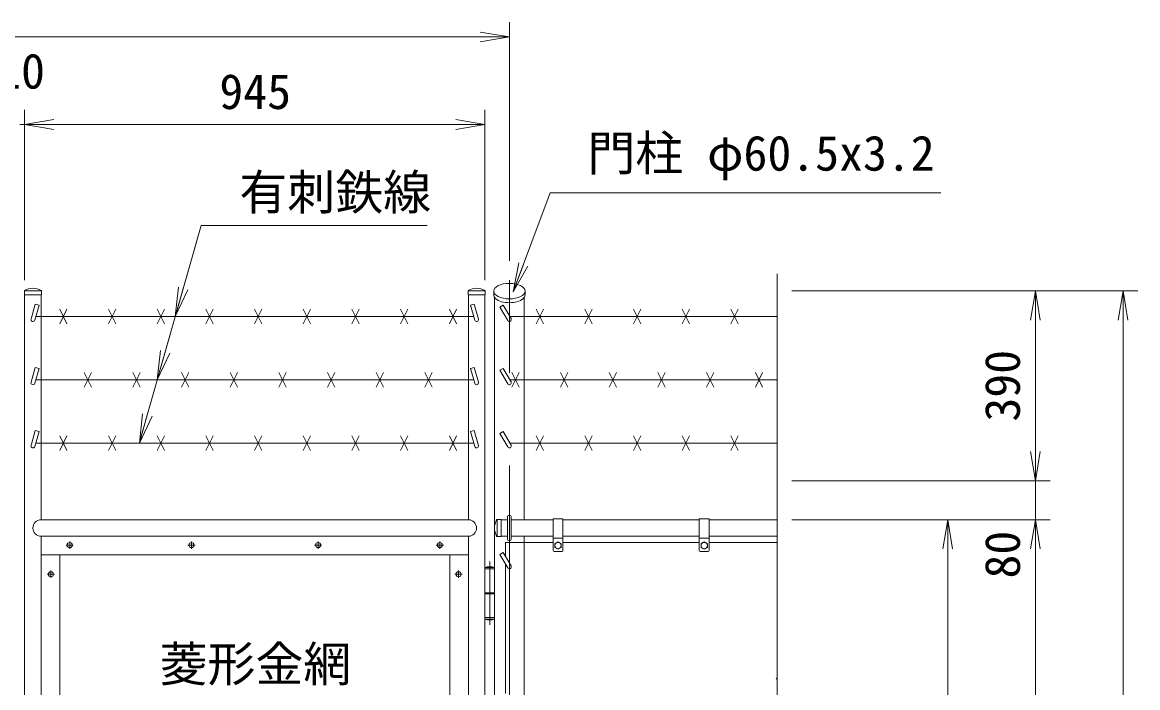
# Model space of a CAD drawing. Units: millimetres, scale not verified. Extents: x -6300 to 6300, y -4455 to 4455.
# Drawn here: x 1568 to 3858, y 606 to 1973 of the extents above; entities that cross this region are included whole.
import ezdxf
from ezdxf.enums import TextEntityAlignment as Align

# ---------------------------------------------------------------- set-up
doc = ezdxf.new("R2010")
doc.units = ezdxf.units.MM
doc.header["$LTSCALE"] = 30
doc.linetypes.add('USER1', pattern=[50.8, 31.75, -6.35, 6.35, -6.35])
for name, color, linetype, lineweight in [('0-0_D-DCR-HCH', 7, 'Continuous', 9), ('0-1_D-STR1', 1, 'Continuous', 18), ('0-2_D-STR3', 3, 'Continuous', 13), ('0-3_D-BMK', 2, 'USER1', 13), ('0-6_D-STR-TXT', 7, 'Continuous', 9), ('0-7_D-STR-DIM', 7, 'Continuous', 9), ('0-8_0', 7, 'Continuous', 9)]:
    doc.layers.add(name, color=color, linetype=linetype, lineweight=lineweight)
doc.styles.add('ＭＳ ゴシック', font='')
doc.styles.get('ＭＳ ゴシック').set_extended_font_data('MS Gothic')

# ---------------------------------------------------------------- blocks, each defined once
blk = doc.blocks.new('ﾐ_f______Open')
at = {"layer": '0-8_0'}
blk.add_line((-30, 5), (0, 0), dxfattribs=at)
blk.add_lwpolyline([(-30, -5), (0, 0), (-30, 0)], dxfattribs=at)

msp = doc.modelspace()

# ---------------------------------------------------------------- linework, layer by layer
at = {"layer": '0-0_D-DCR-HCH'}
msp.add_line((3118.32, 622.82), (3115.98, 625.16), dxfattribs=at)
at = {"layer": '0-1_D-STR1'}
for p, q in [((1572.57, 1421.28), (1572.57, 1412.95)), ((1607.57, 1420.95), (1572.57, 1420.95)), ((1607.57, 1421.28), (1607.57, 1412.95)), ((2483.57, 1421.28), (2483.57, 1412.95)), ((2483.57, 1420.95), (2518.57, 1420.95)), ((2518.57, 1421.28), (2518.57, 1412.95)), ((2536.22, 1420.66), (2536.22, 1412.7)), ((2600.42, 1420.66), (2600.42, 1412.7)), ((1607.57, 1412.95), (1572.57, 1412.95)), ((1573.07, 1412.95), (1573.07, -26.05)), ((1607.07, 1412.95), (1607.07, 950.95)), ((2483.57, 1412.95), (2518.57, 1412.95)), ((2484.07, 950.95), (2484.07, 1412.95)), ((2518.07, -1019.05), (2518.07, 1412.95)), ((2598.57, 950.95), (2598.57, 1407.39)), ((2484.07, 950.95), (1607.07, 950.95)), ((2542.99, 951.45), (2551.32, 951.45)), ((2543.32, 951.45), (2543.32, 916.45)), ((2551.32, 951.45), (2551.32, 916.45)), ((2564.32, 950.95), (2551.32, 950.95)), ((2658.32, 950.95), (2572.32, 950.95)), ((2958.32, 950.95), (2678.32, 950.95)), ((3118.32, 950.95), (2978.32, 950.95)), ((1607.07, 916.95), (1607.07, -26.05)), ((2484.07, 916.95), (1607.07, 916.95)), ((2484.07, -985.05), (2484.07, 916.95)), ((2542.99, 916.45), (2551.32, 916.45)), ((2564.32, 916.95), (2551.32, 916.95)), ((2658.32, 916.95), (2572.32, 916.95)), ((2598.57, -985.05), (2598.57, 916.95)), ((2958.32, 916.95), (2678.32, 916.95)), ((3118.32, 916.95), (2978.32, 916.95)), ((2484.07, 878.95), (1607.07, 878.95)), ((1645.07, 878.95), (1645.07, 15.95)), ((2446.07, 15.95), (2446.07, 878.95))]:
    msp.add_line(p, q, dxfattribs=at)
msp.add_lwpolyline([(2538.07, 1407.39), (2538.07, -1399.05), (2598.57, -1399.05), (2598.57, -1019.05)], dxfattribs=at)
for centre, radius, start, end in [((1573.57, 1421.28), 1, 122.29827, 180), ((1590.07, 1390.73), 35.72, 61.52136, 118.47864), ((1606.57, 1421.28), 1, 0, 57.70173), ((2484.57, 1421.28), 1, 122.29827, 180), ((2501.07, 1390.73), 35.72, 61.52136, 118.47864), ((2517.57, 1421.28), 1, 0, 57.70173), ((1607.07, 933.95), 17, 90, 270), ((2484.07, 933.95), 17, 270, 90), ((2573.54, 933.95), 35.72, 151.52136, 208.47864), ((2542.99, 950.45), 1, 90, 147.70173), ((2542.99, 917.45), 1, 212.29827, 270)]:
    msp.add_arc(centre, radius, start, end, dxfattribs=at)
msp.add_ellipse((2568.32, 1420.66), major_axis=(-32.1, 0), ratio=0.494803, dxfattribs=at)
msp.add_ellipse((2568.32, 1412.7), major_axis=(-32.1, 0), ratio=0.494803, start_param=6.2831853, end_param=9.424778, dxfattribs=at)
at = {"layer": '0-2_D-STR3'}
for p, q in [((1594.94, 1393.97), (1586.22, 1363.33)), ((1602.64, 1391.78), (1593.92, 1361.14)), ((1602.64, 1391.78), (1594.94, 1393.97)), ((1645.07, 1353.24), (1660.07, 1383.24)), ((1645.07, 1383.24), (1660.07, 1353.24)), ((1745.07, 1353.24), (1760.07, 1383.24)), ((1745.07, 1383.24), (1760.07, 1353.24)), ((1845.07, 1353.24), (1860.07, 1383.24)), ((1845.07, 1383.24), (1860.07, 1353.24)), ((1945.07, 1353.24), (1960.07, 1383.24)), ((1945.07, 1383.24), (1960.07, 1353.24)), ((2045.07, 1353.24), (2060.07, 1383.24)), ((2045.07, 1383.24), (2060.07, 1353.24)), ((2145.07, 1353.24), (2160.07, 1383.24)), ((2145.07, 1383.24), (2160.07, 1353.24)), ((2245.07, 1353.24), (2260.07, 1383.24)), ((2245.07, 1383.24), (2260.07, 1353.24)), ((2345.07, 1353.24), (2360.07, 1383.24)), ((2345.07, 1383.24), (2360.07, 1353.24)), ((2445.07, 1353.24), (2460.07, 1383.24)), ((2445.07, 1383.24), (2460.07, 1353.24)), ((2488.5, 1391.78), (2496.2, 1393.97)), ((2488.5, 1391.78), (2497.22, 1361.14)), ((2496.2, 1393.97), (2504.92, 1363.33)), ((2548.93, 1387.83), (2555.86, 1391.83)), ((2548.93, 1387.83), (2564.86, 1360.24)), ((2555.86, 1391.83), (2571.78, 1364.24)), ((2623.32, 1353.24), (2638.32, 1383.24)), ((2623.32, 1383.24), (2638.32, 1353.24)), ((2723.32, 1353.24), (2738.32, 1383.24)), ((2723.32, 1383.24), (2738.32, 1353.24)), ((2823.32, 1353.24), (2838.32, 1383.24)), ((2823.32, 1383.24), (2838.32, 1353.24)), ((2923.32, 1353.24), (2938.32, 1383.24)), ((2923.32, 1383.24), (2938.32, 1353.24)), ((2923.32, 1353.24), (2938.32, 1383.24)), ((2923.32, 1383.24), (2938.32, 1353.24)), ((3023.32, 1353.24), (3038.32, 1383.24)), ((3023.32, 1383.24), (3038.32, 1353.24)), ((2495.2, 1368.24), (1595.94, 1368.24)), ((3118.32, 1368.24), (2569.47, 1368.24)), ((1594.94, 1264.07), (1586.22, 1233.43)), ((1602.64, 1261.88), (1593.92, 1231.24)), ((1602.64, 1261.88), (1594.94, 1264.07)), ((2488.5, 1261.88), (2496.2, 1264.07)), ((2488.5, 1261.88), (2497.22, 1231.24)), ((2496.2, 1264.07), (2504.92, 1233.43)), ((2548.93, 1257.92), (2555.86, 1261.92)), ((2555.86, 1261.92), (2571.78, 1234.33)), ((2495.2, 1238.33), (1595.94, 1238.33)), ((1695.07, 1223.33), (1710.07, 1253.33)), ((1695.07, 1253.33), (1710.07, 1223.33)), ((1795.07, 1223.33), (1810.07, 1253.33)), ((1795.07, 1253.33), (1810.07, 1223.33)), ((1895.07, 1223.33), (1910.07, 1253.33)), ((1895.07, 1253.33), (1910.07, 1223.33)), ((1995.07, 1223.33), (2010.07, 1253.33)), ((1995.07, 1253.33), (2010.07, 1223.33)), ((2095.07, 1223.33), (2110.07, 1253.33)), ((2095.07, 1253.33), (2110.07, 1223.33)), ((2195.07, 1223.33), (2210.07, 1253.33)), ((2195.07, 1253.33), (2210.07, 1223.33)), ((2295.07, 1223.33), (2310.07, 1253.33)), ((2295.07, 1253.33), (2310.07, 1223.33)), ((2395.07, 1223.33), (2410.07, 1253.33)), ((2395.07, 1253.33), (2410.07, 1223.33)), ((2548.93, 1257.92), (2564.86, 1230.33)), ((3118.32, 1238.33), (2569.47, 1238.33)), ((2573.32, 1223.33), (2588.32, 1253.33)), ((2573.32, 1253.33), (2588.32, 1223.33)), ((2673.32, 1223.33), (2688.32, 1253.33)), ((2673.32, 1253.33), (2688.32, 1223.33)), ((2773.32, 1223.33), (2788.32, 1253.33)), ((2773.32, 1253.33), (2788.32, 1223.33)), ((2873.32, 1223.33), (2888.32, 1253.33)), ((2873.32, 1253.33), (2888.32, 1223.33)), ((2873.32, 1223.33), (2888.32, 1253.33)), ((2873.32, 1253.33), (2888.32, 1223.33)), ((2973.32, 1223.33), (2988.32, 1253.33)), ((2973.32, 1253.33), (2988.32, 1223.33)), ((3073.32, 1223.33), (3088.32, 1253.33)), ((3073.32, 1253.33), (3088.32, 1223.33)), ((1594.94, 1134.16), (1586.22, 1103.52)), ((1602.64, 1131.97), (1593.92, 1101.33)), ((1602.64, 1131.97), (1594.94, 1134.16)), ((1645.07, 1093.43), (1660.07, 1123.43)), ((1645.07, 1123.43), (1660.07, 1093.43)), ((1745.07, 1093.43), (1760.07, 1123.43)), ((1745.07, 1123.43), (1760.07, 1093.43)), ((1845.07, 1093.43), (1860.07, 1123.43)), ((1845.07, 1123.43), (1860.07, 1093.43)), ((1945.07, 1093.43), (1960.07, 1123.43)), ((1945.07, 1123.43), (1960.07, 1093.43)), ((2045.07, 1093.43), (2060.07, 1123.43)), ((2045.07, 1123.43), (2060.07, 1093.43)), ((2145.07, 1093.43), (2160.07, 1123.43)), ((2145.07, 1123.43), (2160.07, 1093.43)), ((2245.07, 1093.43), (2260.07, 1123.43)), ((2245.07, 1123.43), (2260.07, 1093.43)), ((2345.07, 1093.43), (2360.07, 1123.43)), ((2345.07, 1123.43), (2360.07, 1093.43)), ((2445.07, 1093.43), (2460.07, 1123.43)), ((2445.07, 1123.43), (2460.07, 1093.43)), ((2488.5, 1131.97), (2496.2, 1134.16)), ((2488.5, 1131.97), (2497.22, 1101.33)), ((2496.2, 1134.16), (2504.92, 1103.52)), ((2548.93, 1128.02), (2555.86, 1132.02)), ((2548.93, 1128.02), (2564.86, 1100.43)), ((2555.86, 1132.02), (2571.78, 1104.43)), ((2623.32, 1093.43), (2638.32, 1123.43)), ((2623.32, 1123.43), (2638.32, 1093.43)), ((2723.32, 1093.43), (2738.32, 1123.43)), ((2723.32, 1123.43), (2738.32, 1093.43)), ((2823.32, 1093.43), (2838.32, 1123.43)), ((2823.32, 1123.43), (2838.32, 1093.43)), ((2923.32, 1093.43), (2938.32, 1123.43)), ((2923.32, 1123.43), (2938.32, 1093.43)), ((2923.32, 1093.43), (2938.32, 1123.43)), ((2923.32, 1123.43), (2938.32, 1093.43)), ((3023.32, 1093.43), (3038.32, 1123.43)), ((3023.32, 1123.43), (3038.32, 1093.43)), ((2495.2, 1108.43), (1595.94, 1108.43)), ((3118.32, 1108.43), (2569.47, 1108.43)), ((2564.32, 911.95), (2564.32, 955.95)), ((2572.32, 911.95), (2572.32, 955.95)), ((2658.32, 952.95), (2658.32, 887.95)), ((2678.32, 952.95), (2658.32, 952.95)), ((2678.32, 952.95), (2678.32, 887.95)), ((2958.32, 952.95), (2958.32, 887.95)), ((2978.32, 952.95), (2958.32, 952.95)), ((2978.32, 952.95), (2978.32, 887.95)), ((2560.32, 903.95), (2658.32, 903.95)), ((2560.32, 875.81), (2560.32, 903.95)), ((2678.32, 912.95), (2658.32, 912.95)), ((2661.82, 901.69), (2668.32, 905.45)), ((2661.82, 901.69), (2661.82, 894.21)), ((2668.32, 905.45), (2674.82, 901.69)), ((2674.82, 901.69), (2674.82, 894.21)), ((2678.32, 903.95), (2958.32, 903.95)), ((2978.32, 912.95), (2958.32, 912.95)), ((2961.82, 901.69), (2968.32, 905.45)), ((2961.82, 901.69), (2961.82, 894.21)), ((2968.32, 905.45), (2974.82, 901.69)), ((2974.82, 901.69), (2974.82, 894.21)), ((2978.32, 903.95), (3118.32, 903.95)), ((2548.93, 879.54), (2555.86, 883.54)), ((2548.93, 879.54), (2564.86, 851.95)), ((2555.86, 883.54), (2571.78, 855.95)), ((2676.32, 885.95), (2660.32, 885.95)), ((2976.32, 885.95), (2960.32, 885.95)), ((2518.07, 852.95), (2538.07, 852.95)), ((2518.07, 746.95), (2518.07, 852.95)), ((2518.07, 849.95), (2538.07, 849.95)), ((2538.07, 852.95), (2538.07, 746.95)), ((2560.32, 593.81), (2560.32, 859.81)), ((2518.07, 800.95), (2538.07, 800.95)), ((2538.07, 798.95), (2518.07, 798.95)), ((2538.07, 749.95), (2518.07, 749.95)), ((2518.07, 746.95), (2538.07, 746.95))]:
    msp.add_line(p, q, dxfattribs=at)
for points in [[(2661.82, 894.21), (2668.32, 890.45), (2674.82, 894.21)], [(2961.82, 894.21), (2968.32, 890.45), (2974.82, 894.21)]]:
    msp.add_lwpolyline(points, dxfattribs=at)
for centre, radius in [((1665.57, 898.95), 5.25), ((1915.57, 898.95), 5.25), ((2175.57, 898.95), 5.25), ((2425.57, 898.95), 5.25), ((2668.32, 897.95), 6.49), ((2968.32, 897.95), 6.49), ((1627.07, 838.95), 5.25), ((2464.07, 838.95), 5.25)]:
    msp.add_circle(centre, radius, dxfattribs=at)
for centre, radius, start, end in [((1590.07, 1362.24), 4, 164.11158, 344.11158), ((2501.07, 1362.24), 4, 195.88842, 15.88842), ((2568.32, 1362.24), 4, 210, 30), ((1590.07, 1232.33), 4, 164.11158, 344.11158), ((2501.07, 1232.33), 4, 195.88842, 15.88842), ((2568.32, 1232.33), 4, 210, 30), ((1590.07, 1102.43), 4, 164.11158, 344.11158), ((2501.07, 1102.43), 4, 195.88842, 15.88842), ((2568.32, 1102.43), 4, 210, 30), ((2568.32, 955.95), 4, 0, 180), ((2568.32, 911.95), 4, 180, 0), ((2660.32, 887.95), 2, 180, 270), ((2676.32, 887.95), 2, 270, 0), ((2960.32, 887.95), 2, 180, 270), ((2976.32, 887.95), 2, 270, 0), ((2528.07, 828.95), 26, 67.38014, 112.61986), ((2568.32, 853.95), 4, 210, 30), ((2528.07, 770.95), 26, 247.38014, 292.61986)]:
    msp.add_arc(centre, radius, start, end, dxfattribs=at)
at = {"layer": '0-3_D-BMK'}
for p, q in [((2568.32, -1414.05), (2568.32, 1452.95)), ((1673.01, 898.95), (1658.13, 898.95)), ((1665.57, 906.39), (1665.57, 891.51)), ((1923.01, 898.95), (1908.13, 898.95)), ((1915.57, 906.39), (1915.57, 891.51)), ((2183.01, 898.95), (2168.13, 898.95)), ((2175.57, 906.39), (2175.57, 891.51)), ((2433.01, 898.95), (2418.13, 898.95)), ((2425.57, 906.39), (2425.57, 891.51)), ((2528.07, 734.95), (2528.07, 864.95)), ((1634.51, 838.95), (1619.63, 838.95)), ((1627.07, 846.39), (1627.07, 831.51)), ((2471.51, 838.95), (2456.63, 838.95)), ((2464.07, 846.39), (2464.07, 831.51))]:
    msp.add_line(p, q, dxfattribs=at)
at = {"layer": '0-6_D-STR-TXT'}
for q in [(1845.99, 1240.26), (1882.84, 1370.16)]:
    msp.add_line((1935.41, 1555.48), q, dxfattribs=at)
for points in [[(3454.09, 1622.45), (2652.07, 1622.45), (2576.68, 1421.18)], [(2399.74, 1555.48), (1935.41, 1555.48), (1809.15, 1110.35)]]:
    msp.add_lwpolyline(points, dxfattribs=at)
at = {"layer": '0-7_D-STR-DIM'}
for p, q in [((2568.32, 1482.95), (2568.32, 1972.95)), ((628.32, 1942.95), (2508.32, 1942.95)), ((1573.07, 1442.95), (1573.07, 1792.95)), ((1573.07, 1442.95), (1573.07, 1792.95)), ((2518.07, 1442.95), (2518.07, 1792.95)), ((1573.07, 1762.95), (1563.57, 1762.95)), ((1633.07, 1762.95), (2458.07, 1762.95)), ((1633.07, 1762.95), (1693.07, 1762.95)), ((3118.32, 1455.95), (3118.32, -8.4)), ((3148.32, 1420.95), (3858.32, 1420.95)), ((3148.32, 1420.95), (3678.32, 1420.95)), ((3648.32, 1090.95), (3648.32, 1360.95)), ((3828.32, -989.05), (3828.32, 1360.95)), ((3648.32, 1090.95), (3648.32, 1150.95)), ((3148.32, 1030.95), (3678.32, 1030.95)), ((3148.32, 1030.95), (3678.32, 1030.95)), ((3648.32, 950.95), (3648.32, 1030.95)), ((3148.32, 950.95), (3498.32, 950.95)), ((3148.32, 950.95), (3678.32, 950.95)), ((3148.32, 950.95), (3678.32, 950.95)), ((3468.32, -959.05), (3468.32, 890.95)), ((3648.32, -989.05), (3648.32, 890.95)), ((3648.32, 890.95), (3648.32, 830.95))]:
    msp.add_line(p, q, dxfattribs=at)

# ---------------------------------------------------------------- block references
at = {"layer": '0-6_D-STR-TXT', "xscale": 2, "yscale": 2}
for p, rotation in [((2575.98, 1419.31), 249.46512), ((1882.3, 1368.24), 254.16392), ((1845.45, 1238.33), 254.16392), ((1808.6, 1108.43), 254.16392)]:
    msp.add_blockref('ﾐ_f______Open', p, dxfattribs=dict(at, rotation=rotation))
at = {"layer": '0-7_D-STR-DIM', "xscale": 2, "yscale": 2}
for p in [(2568.32, 1942.95), (2518.07, 1762.95)]:
    msp.add_blockref('ﾐ_f______Open', p, dxfattribs=at)
for p, rotation in [((1573.07, 1762.95), 180), ((1573.07, 1762.95), 180), ((3648.32, 1420.95), 90), ((3828.32, 1420.95), 90), ((3648.32, 1030.95), 270), ((3648.32, 1030.95), 270), ((3468.32, 950.95), 90), ((3648.32, 950.95), 90), ((3648.32, 950.95), 90)]:
    msp.add_blockref('ﾐ_f______Open', p, dxfattribs=dict(at, rotation=rotation))

# ---------------------------------------------------------------- texts
at = {"layer": '0-6_D-STR-TXT', "style": 'ＭＳ ゴシック'}
for s, p in [('門柱 φ60.5x3.2', (2728.46, 1646.47)), ('有刺鉄線', (2014.08, 1566.24)), ('菱形金網', (1850.15, 597.05))]:
    msp.add_text(s, height=72.14, dxfattribs=at).set_placement(p, align=Align.BOTTOM_LEFT)
at = {"layer": '0-7_D-STR-DIM', "style": 'ＭＳ ゴシック'}
for s, p in [('10', (1516.72, 1815.07)), ('945', (1972.86, 1773.07))]:
    msp.add_text(s, height=72.14, dxfattribs=at).set_placement(p, align=Align.BOTTOM_LEFT)
for s, p in [('390', (3638.2, 1152.64)), ('80', (3638.2, 830.2))]:
    msp.add_text(s, height=72.14, rotation=90, dxfattribs=at).set_placement(p, align=Align.BOTTOM_LEFT)

doc.saveas('drawing.dxf')
